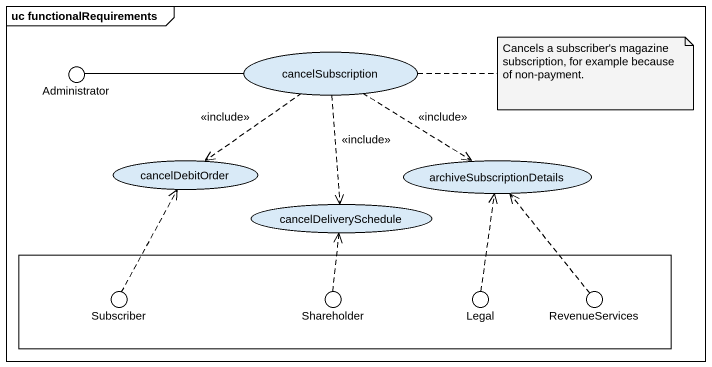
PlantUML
@startuml
mainframe uc functionalRequirements
() Administrator
usecase cancelSubscription
usecase cancelDebitOrder
usecase archiveSubscriptionDetails
usecase cancelDeliverySchedule
rectangle " " as rectangle1
() Subscriber
() Shareholder
() Legal
() RevenueServices
rectangle1 -left- Subscriber
rectangle1 -left- Shareholder
rectangle1 -right- Legal
rectangle1 -right- RevenueServices
Administrator -right- cancelSubscription
cancelSubscription ..> cancelDebitOrder : <<include>>
cancelSubscription ..> archiveSubscriptionDetails : <<include>>
cancelSubscription ..> cancelDeliverySchedule : <<include>>
Subscriber .up.> cancelDebitOrder
Shareholder .up.> cancelDeliverySchedule
Legal .up.> archiveSubscriptionDetails
RevenueServices .up.> archiveSubscriptionDetails
note right of cancelSubscription : Cancels a subscriber's magazine subscription, for example because of non-payment.
@enduml
